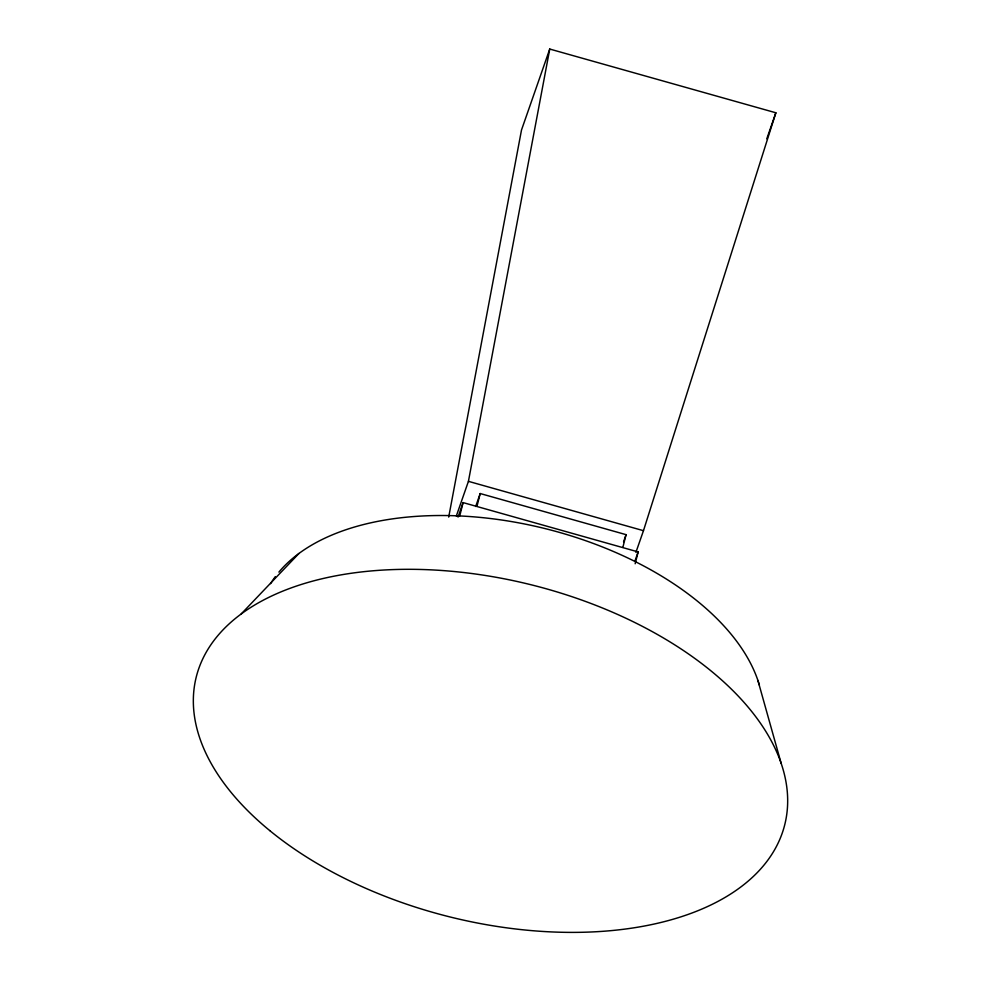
<?xml version="1.0" encoding="UTF-8"?>
<svg xmlns="http://www.w3.org/2000/svg" width="981" height="981" viewBox="0 0 981 981"><rect width="100%" height="100%" fill="white"/><g stroke="black" fill="none" stroke-linecap="round" stroke-linejoin="round"><path stroke-width="1.47" d="M448.697 517.085L521.512 129.983L549.752 49.05L775.861 112.778L643.475 530.684L635.909 552.364M456.324 516.018L468.428 481.34L549.752 49.05M459.746 515.92L463.093 502.603L638.14 551.923L635.173 563.768M476.987 506.294L480.2 493.541L626.062 534.657L622.861 547.41M458.041 517.061L463.093 502.603M475.675 506.49L480.2 493.541M623.56 541.855L626.062 534.657M766.786 138.799L775.861 112.778M635.112 560.592L638.14 551.923M241.216 613.947L298.96 553.456M468.428 481.34L643.475 530.684M757.908 680.446L781.158 763.341M270.597 583.646A257.868 145.323 14.1 0 1 275.318 576.644M278.898 572.095A257.868 145.323 14.1 0 1 539.501 527.238A257.868 145.323 14.1 0 1 759.38 685.057M269.726 830.576A303.374 170.964 14.1 0 0 773.163 852.219A303.374 170.964 14.1 0 0 428.623 569.74A303.374 170.964 14.1 0 0 269.726 830.576"/></g></svg>
